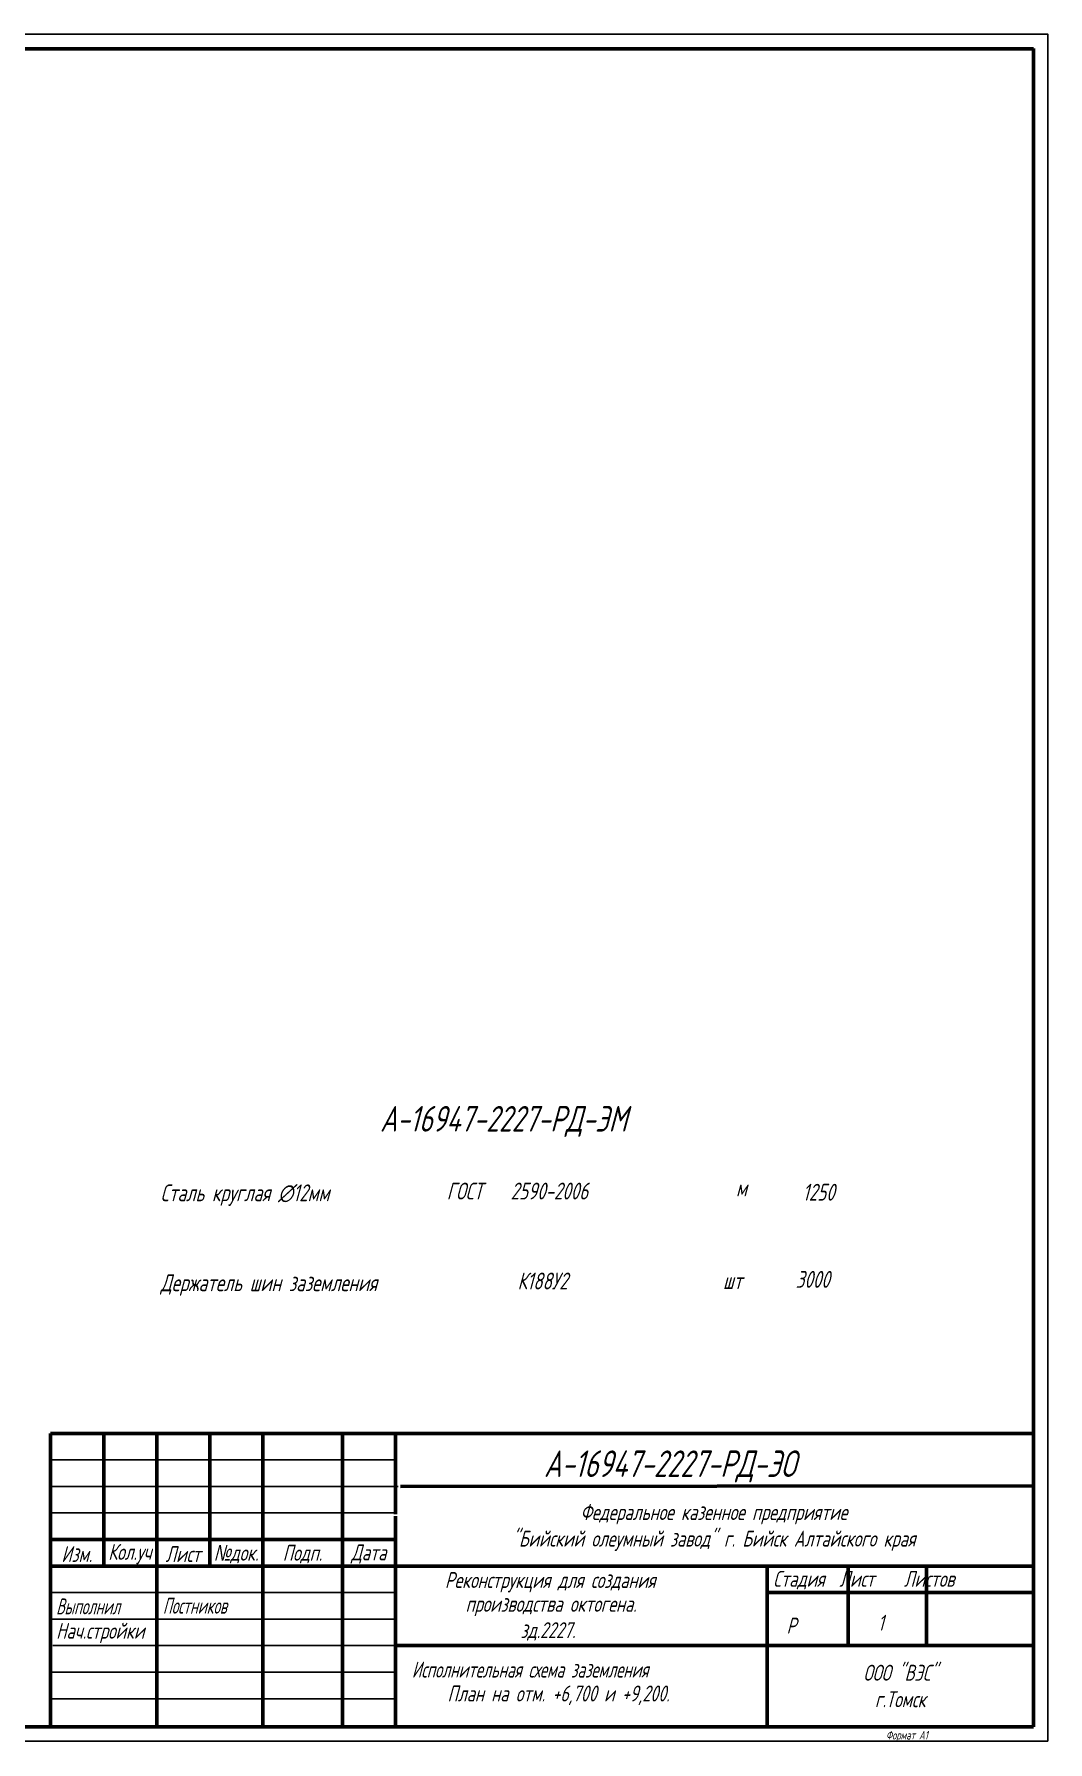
# Model space of a CAD drawing. Header units: millimetres. Extents: x -14296 to 10264, y -13087 to -5602.
# Drawn here: x -6613 to -6260, y -9381 to -8787 of the extents above; entities that cross this region are included whole.
import ezdxf
from ezdxf.enums import TextEntityAlignment as Align

# ---------------------------------------------------------------- set-up
doc = ezdxf.new("R2010")
doc.units = ezdxf.units.MM
doc.layers.add('Текст', color=7, linetype='Continuous', lineweight=20)
doc.styles.add('Simplex', font='simplex.shx', dxfattribs={"width": 0.7, "oblique": 15})

msp = doc.modelspace()

# ---------------------------------------------------------------- linework, layer by layer
at = {"color": 0, "lineweight": 60}
for p, q in [((-7080.98538, -8791.81632), (-6264.98538, -8791.81632)), ((-6264.98538, -9375.7326), (-6264.98538, -8791.7326)), ((-6264.98538, -9375.7326), (-6264.98538, -8791.81632)), ((-6606.83765, -9273.6328), (-6265.23832, -9273.6328)), ((-6606.83765, -9375.18935), (-6606.83765, -9273.6328)), ((-6588.37282, -9273.6328), (-6588.37282, -9319.79487)), ((-6569.90799, -9273.6328), (-6569.90799, -9375.18935)), ((-6551.44316, -9319.79487), (-6551.44316, -9273.6328)), ((-6532.97833, -9375.18935), (-6532.97833, -9273.6328)), ((-6505.28109, -9273.6328), (-6505.28109, -9375.18935)), ((-6486.81626, -9273.6328), (-6486.81626, -9301.68341)), ((-6485.15944, -9292.09762), (-6264.94619, -9291.90165)), ((-6486.81626, -9302.38399), (-6486.81626, -9375.18935)), ((-6606.83765, -9310.56245), (-6486.94582, -9310.56245)), ((-6606.83765, -9319.79487), (-6264.94619, -9319.79487)), ((-6357.56246, -9319.79487), (-6357.56246, -9375.18935)), ((-6329.4769, -9347.49211), (-6329.4769, -9319.79487)), ((-6302.16798, -9319.79487), (-6302.16798, -9347.49211)), ((-6357.58413, -9329.02728), (-6264.94619, -9329.02728)), ((-6486.81626, -9347.49211), (-6264.94619, -9347.49211)), ((-6264.98538, -9375.7326), (-7080.98538, -9375.7326))]:
    msp.add_line(p, q, dxfattribs=at)
at = {"color": 0}
for p, q in [((-6606.83765, -9282.86521), (-6486.94582, -9282.86521)), ((-6588.37282, -9310.56245), (-6551.44316, -9310.56245)), ((-6588.37282, -9310.56245), (-6588.37282, -9310.56245)), ((-6606.83765, -9329.02728), (-6486.94582, -9329.02728)), ((-6606.83765, -9338.25969), (-6486.94582, -9338.25969)), ((-6606.83765, -9356.72452), (-6486.59533, -9356.72452)), ((-6606.83765, -9365.95694), (-6486.59533, -9365.95694)), ((-6357.56246, -9375.18935), (-6357.56246, -9375.18935))]:
    msp.add_line(p, q, dxfattribs=at)
at = {"color": 0, "lineweight": -3}
for p, q in [((-6606.83765, -9292.09762), (-6485.91916, -9292.09762)), ((-6606.83765, -9301.33004), (-6486.59533, -9301.33004)), ((-6606.02884, -9347.49211), (-6486.2376, -9347.49211))]:
    msp.add_line(p, q, dxfattribs=at)
msp.add_line((-6588.96025, -9310.8466), (-6588.96025, -9310.8466))
at = {"color": 0}
msp.add_lwpolyline([(-6259.98538, -9380.7326), (-7100.98538, -9380.7326), (-7100.98538, -8786.7326), (-6259.98538, -8786.7326), (-6259.98538, -9380.7326)], dxfattribs=at)

# ---------------------------------------------------------------- texts
at = {"lineweight": 35, "style": 'Simplex', "oblique": 15, "width": 0.7}
for s, height, p in [('А-16947-2227-РД-ЭМ', 8.9127346, (-6449.30886, -9168.60908)), ('А-16947-2227-РД-ЭО', 9.2324142, (-6391.45739, -9288.7933))]:
    msp.add_text(s, height=height, dxfattribs=at).set_placement(p, align=Align.CENTER)
at = {"lineweight": 20, "style": 'Simplex', "oblique": 15}
for s, height, width, p in [('Реконструкция для создания', 5.5394485, 0.7, (-6469.67449, -9327.43706)), ('Стадия  Лист    Листов', 5.5394485, 0.7, (-6355.51438, -9327.01618)), ('производства октогена.', 5.5394485, 0.7, (-6462.49818, -9335.7132)), ('зд.2227.', 5.539449, 0.7, (-6443.40093, -9344.87399)), ('Р', 5.53945, 0.7, (-6350.84863, -9343.29351)), ('1', 5.53945, 0.7, (-6319.09259, -9342.28293)), ('Исполнительная схема заземления', 5.5394485, 0.65, (-6481.17618, -9358.5953)), ('План на отм. +6,700 и +9,200.', 5.5394485, 0.7, (-6468.78935, -9366.91467))]:
    msp.add_text(s, height=height, dxfattribs=dict(at, width=width)).set_placement(p)
at = {"color": 0, "lineweight": 20, "style": 'Simplex', "oblique": 15, "width": 0.7}
msp.add_text('Формат А1', height=3, dxfattribs=at).set_placement((-6309.01169, -9380.15076), align=Align.CENTER)
at = {"layer": 'Текст'}
note = msp.add_mtext_dynamic_manual_height_columns('ГОСТ ', width=18.1665929, gutter_width=4.05089, heights=[7.34312, 0], dxfattribs=dict(at, insert=(-6469.05263, -9186.37089), char_height=5.8684743, attachment_point=1, style='Simplex'))
for column, words in zip(note.columns.linked_columns, ['2590-2006']):
    column.text = words
at = {"layer": 'Текст', "char_height": 5.8684743, "attachment_point": 1, "style": 'Simplex'}
for s, width, heights, insert in [('\\pi3.10383;1250', 20, [0], (-6348.38191, -9186.78137)), ('{\\Q15;Сталь круглая ∅12мм}', 129, [0], (-6568.59003, -9186.9831)), ('\\pi8.8437;м', 20, [3.5], (-6377.2866, -9185.27781)), ('{\\Q15;Держатель шин заземления}', 129, [0], (-6568.59003, -9218.28163)), ('\\pi24.625;К188У2', 60, [0], (-6469.05263, -9217.66942)), ('\\pi7.0965;шт', 20, [0], (-6380.07806, -9217.55442)), ('\\pi2.37331;3000', 20, [3.5], (-6350.0568, -9217.10182))]:
    msp.add_mtext_dynamic_manual_height_columns(s, width=width, gutter_width=12.5, heights=heights, dxfattribs=dict(at, insert=insert))
at = {"layer": 'Текст', "lineweight": 20, "style": 'Simplex'}
for s, insert, char_height, width, attachment_point in [('Федеральное казенное предприятие\\P"Бийский олеумный завод" г. Бийск Алтайского края', (-6376.15198, -9306.38988), 5.5394485, 221.577941, 5), ('Изм.', (-6597.72992, -9315.6223), 5.539449, 18.4648284, 5), ('Кол.уч', (-6579.26509, -9315.6223), 5.539449, 18.4648284, 5), ('Лист', (-6560.80026, -9315.6223), 5.539449, 18.4648284, 5), ('{\\fArial|b0|i0|c204|p34;\\W0.7;№\\Fsimplex|c204;док.}', (-6542.33543, -9315.6223), 5.5394485, 18.4648284, 5), ('Подп.', (-6519.2544, -9315.6223), 5.539449, 27.6972426, 5), ('{\\W0.7;Дата}', (-6496.17336, -9315.6223), 5.5394485, 18.4648284, 5), ('{\\W0.6;Выполнил}', (-6604.90512, -9333.83863), 5.5394485, 33.2366911, 4), ('{\\W0.6;Постников}', (-6567.77876, -9333.60564), 5.5394485, 33.2366911, 4), ('Нач.стройки', (-6604.90512, -9343.07105), 5.5394485, 33.2366911, 4), ('{\\C7;ООО "ВЭС"\\Pг.Томск}', (-6311.31434, -9361.53587), 5.5394485, 92.3241421, 5)]:
    msp.add_mtext(s, dxfattribs=dict(at, insert=insert, char_height=char_height, width=width, attachment_point=attachment_point))

doc.saveas('drawing.dxf')
